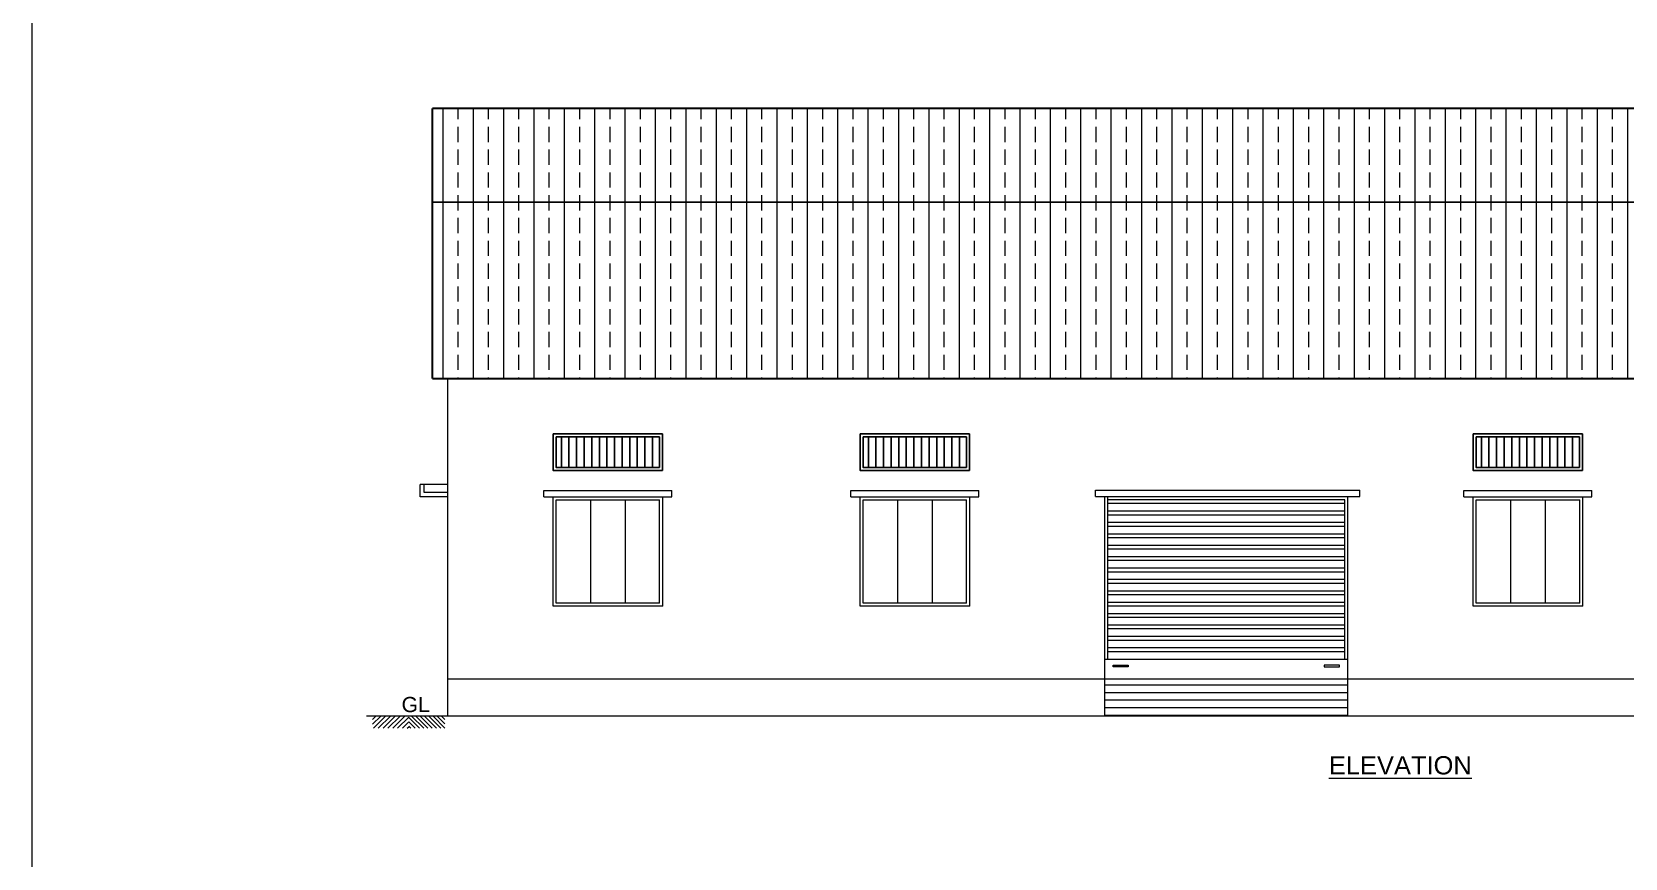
# Model space of a CAD drawing. Header units: metres. Extents: x 1521 to 1862, y -130 to 121.
# Drawn here: x 1520.51 to 1546.74, y -16.29 to -2.69 of the extents above; entities that cross this region are included whole.
import ezdxf

# ---------------------------------------------------------------- set-up
doc = ezdxf.new("R2010")
doc.units = ezdxf.units.M
doc.header["$MEASUREMENT"] = 0
doc.layers.add('A-WALL', color=250, linetype='Continuous', lineweight=30)
doc.layers.add('WALL', color=251, linetype='Continuous')
doc.styles.add('2', font='arial.ttf', dxfattribs={"height": 0.23})

msp = doc.modelspace()

# ---------------------------------------------------------------- hatches: boundary and pattern name
at = {"layer": 'A-WALL', "lineweight": 5, "ltscale": 5}
h = msp.add_hatch(dxfattribs=at)
h.set_pattern_fill('ANSI33', color=256, scale=2, angle=45)
h.set_pattern_definition([(90, (-13323.72003, 37179.4972), (-0.5, 1e-16), []), (90, (-13323.47003, 37179.7472), (-0.5, 1e-16), [0.25, -0.125])])
h.paths.add_polyline_path([(1558.11946, -5.49145), (1527.10514, -5.49145), (1527.10514, -8.39693), (1558.11946, -8.39693)])
h.paths.add_polyline_path([(1558.11946, -3.94881), (1527.10514, -3.94881), (1527.10514, -5.49145), (1558.11946, -5.49145)])
h = msp.add_hatch(dxfattribs=at)
h.set_pattern_fill('ANSI32', color=256, scale=0.5, angle=135)
h.set_pattern_definition([(180, (-11090.05175, 17592.42745), (0, -0.1875), []), (180, (-11090.11425, 17592.48995), (0, -0.1875), [])])
h.paths.add_polyline_path([(1542.12156, -13.01909), (1542.12156, -10.38909), (1538.22156, -10.38909), (1538.22156, -13.01909)])
h = msp.add_hatch(dxfattribs=at)
h.set_pattern_fill('ANSI31', color=256, angle=135)
h.set_pattern_definition([(180, (17385.38576, 9474.69193), (0, -0.125), [])])
h.paths.add_polyline_path([(1542.17156, -13.33271), (1538.17156, -13.33271), (1538.17156, -14.00275), (1542.17156, -14.00275)])
h = msp.add_hatch(dxfattribs=at)
h.set_pattern_fill('ANSI31', color=256, scale=0.45, angle=90, style=0)
h.set_pattern_definition([(45, (3703.25259, 21591.824723), (0.03977475644, -0.03977475644), [])])
h.paths.add_polyline_path([(1526.1206, -13.94871), (1526.71662, -13.94871), (1526.71662, -14.14871), (1526.1206, -14.14871)])
h = msp.add_hatch(dxfattribs=at)
h.set_pattern_fill('ANSI31', color=256, scale=0.4, style=0)
h.set_pattern_definition([(135, (3703.25259, 21591.824723), (0.03535533906, 0.03535533906), [])])
h.paths.add_polyline_path([(1526.71662, -13.94871), (1527.31265, -13.94871), (1527.31265, -14.14871), (1526.71662, -14.14871)])
at = {"layer": 'WALL'}
h = msp.add_hatch(dxfattribs=at)
h.set_pattern_fill('ANSI31', color=256, angle=45)
h.set_pattern_definition([(90, (-606.89652, 2031.97109), (-0.125, 0), [])])
h.paths.add_polyline_path([(1529.1423, -9.35542), (1529.1423, -9.85542), (1530.8423, -9.85542), (1530.8423, -9.35542)])
h = msp.add_hatch(dxfattribs=at)
h.set_pattern_fill('ANSI31', color=256, angle=45)
h.set_pattern_definition([(90, (-601.84402, 2031.97109), (-0.125, 0), [])])
h.paths.add_polyline_path([(1534.1948, -9.35542), (1534.1948, -9.85542), (1535.8948, -9.85542), (1535.8948, -9.35542)])
h = msp.add_hatch(dxfattribs=at)
h.set_pattern_fill('ANSI31', color=256, angle=45)
h.set_pattern_definition([(90, (-591.75402, 2031.97109), (-0.125, 0), [])])
h.paths.add_polyline_path([(1544.2848, -9.35542), (1544.2848, -9.85542), (1545.9848, -9.85542), (1545.9848, -9.35542)])

# ---------------------------------------------------------------- linework, layer by layer
at = {"layer": 'A-WALL', "lineweight": 5, "ltscale": 5}
for p, q in [((1527.3623, -13.94871), (1527.3623, -8.39693)), ((1526.9023, -10.33909), (1526.9023, -10.13909)), ((1527.3623, -10.13909), (1526.9023, -10.13909)), ((1526.9723, -10.26909), (1526.9723, -10.13909)), ((1527.3623, -10.33909), (1526.9023, -10.33909)), ((1527.3623, -10.26909), (1526.9723, -10.26909)), ((1528.9423, -10.23909), (1531.0463, -10.23909)), ((1528.9423, -10.33909), (1528.9423, -10.23909)), ((1528.9423, -10.33909), (1531.0463, -10.33909)), ((1529.0923, -12.13909), (1529.0923, -10.33909)), ((1529.0923, -10.33909), (1530.8963, -10.33909)), ((1529.1423, -12.08909), (1529.1423, -10.38909)), ((1529.1423, -10.38909), (1530.8463, -10.38909)), ((1529.7093, -10.38909), (1529.7093, -12.08909)), ((1530.2763, -10.38909), (1530.2763, -12.08909)), ((1530.8463, -12.08909), (1530.8463, -10.38909)), ((1530.8963, -12.13909), (1530.8963, -10.33909)), ((1531.0463, -10.33909), (1531.0463, -10.23909)), ((1533.9948, -10.23909), (1536.0988, -10.23909)), ((1533.9948, -10.33909), (1533.9948, -10.23909)), ((1533.9948, -10.33909), (1536.0988, -10.33909)), ((1534.1448, -12.13909), (1534.1448, -10.33909)), ((1534.1448, -10.33909), (1535.9488, -10.33909)), ((1534.1948, -12.08909), (1534.1948, -10.38909)), ((1534.1948, -10.38909), (1535.8988, -10.38909)), ((1534.7618, -10.38909), (1534.7618, -12.08909)), ((1535.3288, -10.38909), (1535.3288, -12.08909)), ((1535.8988, -12.08909), (1535.8988, -10.38909)), ((1535.9488, -12.13909), (1535.9488, -10.33909)), ((1536.0988, -10.33909), (1536.0988, -10.23909)), ((1538.02156, -10.23313), (1542.37308, -10.23313)), ((1538.02156, -10.33313), (1538.02156, -10.23313)), ((1538.02156, -10.33313), (1542.37308, -10.33313)), ((1538.17156, -13.94232), (1538.17156, -10.33313)), ((1538.22156, -13.01909), (1538.22156, -10.33313)), ((1542.17156, -10.33909), (1538.22156, -10.33909)), ((1542.12156, -10.38909), (1538.22156, -10.38909)), ((1542.12156, -13.01909), (1542.12156, -10.38909)), ((1542.17156, -13.94232), (1542.17156, -10.33909)), ((1542.37308, -10.33313), (1542.37308, -10.23313)), ((1544.0848, -10.23909), (1546.1888, -10.23909)), ((1544.0848, -10.33909), (1544.0848, -10.23909)), ((1544.0848, -10.33909), (1546.1888, -10.33909)), ((1544.2348, -12.13909), (1544.2348, -10.33909)), ((1544.2348, -10.33909), (1546.0388, -10.33909)), ((1544.2848, -12.08909), (1544.2848, -10.38909)), ((1544.2848, -10.38909), (1545.9888, -10.38909)), ((1544.8518, -10.38909), (1544.8518, -12.08909)), ((1545.4188, -10.38909), (1545.4188, -12.08909)), ((1545.9888, -12.08909), (1545.9888, -10.38909)), ((1546.0388, -12.13909), (1546.0388, -10.33909)), ((1546.1888, -10.33909), (1546.1888, -10.23909)), ((1530.8963, -12.13909), (1529.0923, -12.13909)), ((1530.8463, -12.08909), (1529.1423, -12.08909)), ((1535.9488, -12.13909), (1534.1448, -12.13909)), ((1535.8988, -12.08909), (1534.1948, -12.08909)), ((1546.0388, -12.13909), (1544.2348, -12.13909)), ((1545.9888, -12.08909), (1544.2848, -12.08909)), ((1542.17156, -13.01909), (1538.17156, -13.01909)), ((1557.8623, -13.33909), (1527.3623, -13.33909)), ((1559.42013, -13.94871), (1526.02251, -13.94871))]:
    msp.add_line(p, q, dxfattribs=at)
for points in [[(1638.18075, 11.4595), (1520.51329, 11.4595), (1520.51329, -71.32477), (1638.18075, -71.32477)], [(1538.30943, -13.10898), (1538.5596, -13.10898), (1538.5596, -13.13553), (1538.30943, -13.13553)], [(1542.0337, -13.10898), (1541.78352, -13.10898), (1541.78352, -13.13553), (1542.0337, -13.13553)]]:
    msp.add_lwpolyline(points, close=True, dxfattribs=at)
at = {"layer": 'A-WALL', "lineweight": 5, "ltscale": 5, "const_width": 0.03}
for points in [[(1527.10514, -8.39693), (1558.11946, -8.39693), (1558.11946, -3.94881), (1527.10514, -3.94881)], [(1527.10514, -8.39693), (1527.10514, -3.94881)], [(1558.11946, -5.49145), (1527.10514, -5.49145)]]:
    msp.add_lwpolyline(points, dxfattribs=at)
at = {"layer": 'WALL'}
for points in [[(1529.0923, -9.30542), (1530.8923, -9.30542), (1530.8923, -9.90542), (1529.0923, -9.90542)], [(1529.1423, -9.35542), (1530.8423, -9.35542), (1530.8423, -9.85542), (1529.1423, -9.85542)], [(1529.1423, -9.35542), (1530.8423, -9.35542), (1530.8423, -9.85542), (1529.1423, -9.85542)], [(1534.1448, -9.30542), (1535.9448, -9.30542), (1535.9448, -9.90542), (1534.1448, -9.90542)], [(1534.1948, -9.35542), (1535.8948, -9.35542), (1535.8948, -9.85542), (1534.1948, -9.85542)], [(1534.1948, -9.35542), (1535.8948, -9.35542), (1535.8948, -9.85542), (1534.1948, -9.85542)], [(1544.2348, -9.30542), (1546.0348, -9.30542), (1546.0348, -9.90542), (1544.2348, -9.90542)], [(1544.2848, -9.35542), (1545.9848, -9.35542), (1545.9848, -9.85542), (1544.2848, -9.85542)], [(1544.2848, -9.35542), (1545.9848, -9.35542), (1545.9848, -9.85542), (1544.2848, -9.85542)]]:
    msp.add_lwpolyline(points, close=True, dxfattribs=at)

# ---------------------------------------------------------------- texts
at = {"layer": 'A-WALL', "lineweight": 5, "ltscale": 5, "style": '2'}
msp.add_text('%%UELEVATION', height=0.3, dxfattribs=at).set_placement((1541.86076, -14.90815))
at = {"layer": 'A-WALL', "lineweight": 5, "ltscale": 5, "insert": (1526.59846, -13.63344), "char_height": 0.25, "width": 0.0171405, "attachment_point": 1, "style": '2'}
msp.add_mtext('GL', dxfattribs=at)

doc.saveas('drawing.dxf')
